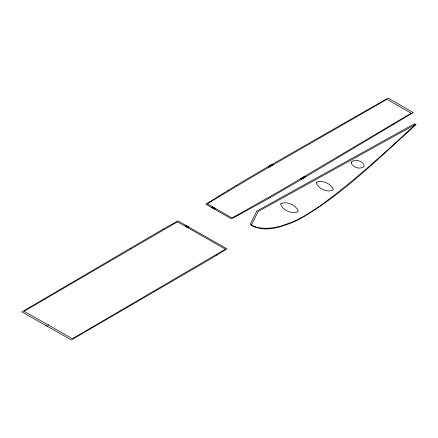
<?xml version="1.0" encoding="UTF-8"?>
<svg xmlns="http://www.w3.org/2000/svg" width="438" height="438" viewBox="0 0 438 438"><rect width="100%" height="100%" fill="white"/><g stroke="black" fill="none" stroke-linecap="round" stroke-linejoin="round"><path stroke-width="0.66" d="M255.715 226.928L254.139 226.342A9.094 5.251 0 0 1 253.148 225.866L253.044 225.8A11.782 6.8 0 0 1 251.823 224.984L251.543 224.782L258.217 211.444L415.591 124.376M163.237 229.096L177.992 220.905L227.004 248.866L208.636 260.062L71.405 339.915L45.952 325.522M381.295 131.707L393.143 124.611M393.138 124.611L413.187 112.593L388.057 98.085L366.245 110.507M255.841 226.972L258.135 227.552A14.618 8.437 0 0 0 259.416 227.787L260.654 227.963A13.359 7.714 0 0 0 261.716 228.078L263.096 228.182A12.39 7.156 0 0 0 263.731 228.214L265.319 228.253A13.545 7.818 0 0 0 266.047 228.253L267.317 228.225A16.83 9.718 0 0 0 268.111 228.193L269.485 228.105A20.652 11.925 0 0 0 270.345 228.034L271.522 227.908A25.267 14.591 0 0 0 272.431 227.798L275.918 227.234A24.26 14.005 0 0 0 276.909 227.037L277.916 226.818A21.358 12.33 0 0 0 278.94 226.583L279.981 226.326A16.781 9.691 0 0 0 281.026 226.052L293.159 221.721A30.425 17.564 0 0 0 294.303 221.212L303.561 216.52A73.245 42.289 0 0 0 304.722 215.852L316.51 208.395A84.375 48.711 0 0 0 317.703 207.574C352.366 182.542 384.427 153.191 415.514 124.376M211.198 201.458L207.36 203.856L232.003 217.921L234.992 216.328M211.253 201.42L256.838 174.242L386.989 99.295L411.107 113.218L280.468 190.612L234.872 216.388M218.967 196.005L205.816 204.185L231.434 218.814L235.496 216.64M218.967 196.005L222.115 194.067M222.115 194.067L228.072 190.421M228.067 190.421L236.493 185.279M381.295 131.707L299.658 180.467L270.673 197.341M236.482 185.274L268.499 166.336L269.397 165.887L269.058 166.21L269.824 166.172L269.414 166.413L269.748 166.604L270.301 166.413L269.737 166.736L268.828 166.216M163.232 229.09L130.365 248.258M130.365 248.258L21.9 311.927L47.37 326.321M269.419 165.81L269.885 165.542M268.855 198.348L270.662 197.341M216.717 255.102L217.007 254.932M303.353 177.368L304.372 177.549L303.704 177.166L304.087 176.93L304.963 177.204L304.207 176.771L302.948 177.729L303.518 177.932L303.589 177.56C304.64 178.096 302.242 178.2 302.948 177.483A0.684 0.394 0 0 1 303.189 177.39L303.26 177.379M48.235 325.001L72.429 338.689L225.417 249.173L177.483 221.825L24.019 311.319L48.235 325.001L48.744 324.706M268.85 198.343L240.621 213.892M355.913 116.398L366.239 110.507M355.908 116.398L269.529 165.81L270.432 166.336L269.764 165.821L271.078 165.964L270.175 165.438M240.878 213.755L238.491 215.036M238.852 214.844L239.143 214.691M238.666 214.943L236.728 215.983M235.381 216.706L236.629 216.038M272.02 164.376C273.717 164.168 272.934 165.537 271.784 164.507M269.699 165.712L270.777 165.914L270.065 165.504M254.237 226.906L251.056 225.099M301.536 178.31C302.948 179.399 302.39 177.768 301.382 178.403L301.864 178.857L300.977 178.638L301.448 179.087C299.181 178.255 302.669 179.87 301.152 178.682L302.045 178.89L301.475 178.348M271.653 164.584L271.314 164.907L271.976 164.808L271.669 165.11L272.003 165.307L272.556 165.11L271.993 165.433L271.084 164.912M270.996 164.967L270.799 165.203L271.593 165.663L270.268 165.383M186.03 226.364C186.993 227.207 187.136 225.318 186.03 226.364M212.742 207.826C213.695 208.674 213.843 206.785 212.742 207.826M268.417 166.615C268.735 167.365 270.262 166.451 268.948 167.075C267.295 166.955 269.562 165.827 268.417 166.615M305.138 176.689C305.1 177.795 303.988 175.983 305.138 176.689M351.232 162.126C351.424 167.382 360.753 170.081 364.197 166.347C364.005 161.091 354.676 158.392 351.232 162.126M305.001 176.706L304.519 176.689L305.001 176.706M187.114 226.577C186.21 228.236 188.915 225.729 187.114 226.577M213.821 208.045C212.791 209.665 215.699 207.207 213.821 208.045M272.573 164.513L272.009 164.502L272.573 164.513M185.887 226.287C186.884 227.64 187.601 225.044 185.887 226.287M212.594 207.749C213.596 209.107 214.313 206.512 212.594 207.749M316.433 182.241L316.176 182.892C318.311 188.707 327.317 192.736 332.984 190.13L333.236 189.479C331.101 183.664 322.1 179.635 316.433 182.241M280.922 203.648L280.649 204.327C282.784 210.355 292.13 214.472 297.95 211.746L298.223 211.067C296.093 205.039 286.742 200.922 280.922 203.648M256.843 211.078L250.268 224.283C263.632 233.98 282.762 226.413 296.312 220.84C341.503 196.191 377.912 158.589 416.1 124.666L414.512 123.762L256.843 211.078M185.767 225.515C184.393 227.284 187.71 224.858 185.597 226.101C186.845 224.393 183.538 226.835 185.767 225.515M212.474 206.977C211.1 208.745 214.417 206.325 212.304 207.563C213.558 205.86 210.251 208.302 212.474 206.977M214.894 208.231L213.985 208.751L214.554 209.079L214.215 208.762L214.965 208.806L214.905 208.362L215.458 208.559L214.894 208.231M188.181 226.769L187.278 227.289L187.842 227.618L187.502 227.295L188.362 227.278L187.946 227.043L188.198 226.895L188.751 227.092L188.181 226.769M302.1 177.992L302.8 178.452L302.154 178.08C304.651 178.885 301.377 177.133 302.997 178.156L302.1 177.992"/></g></svg>
